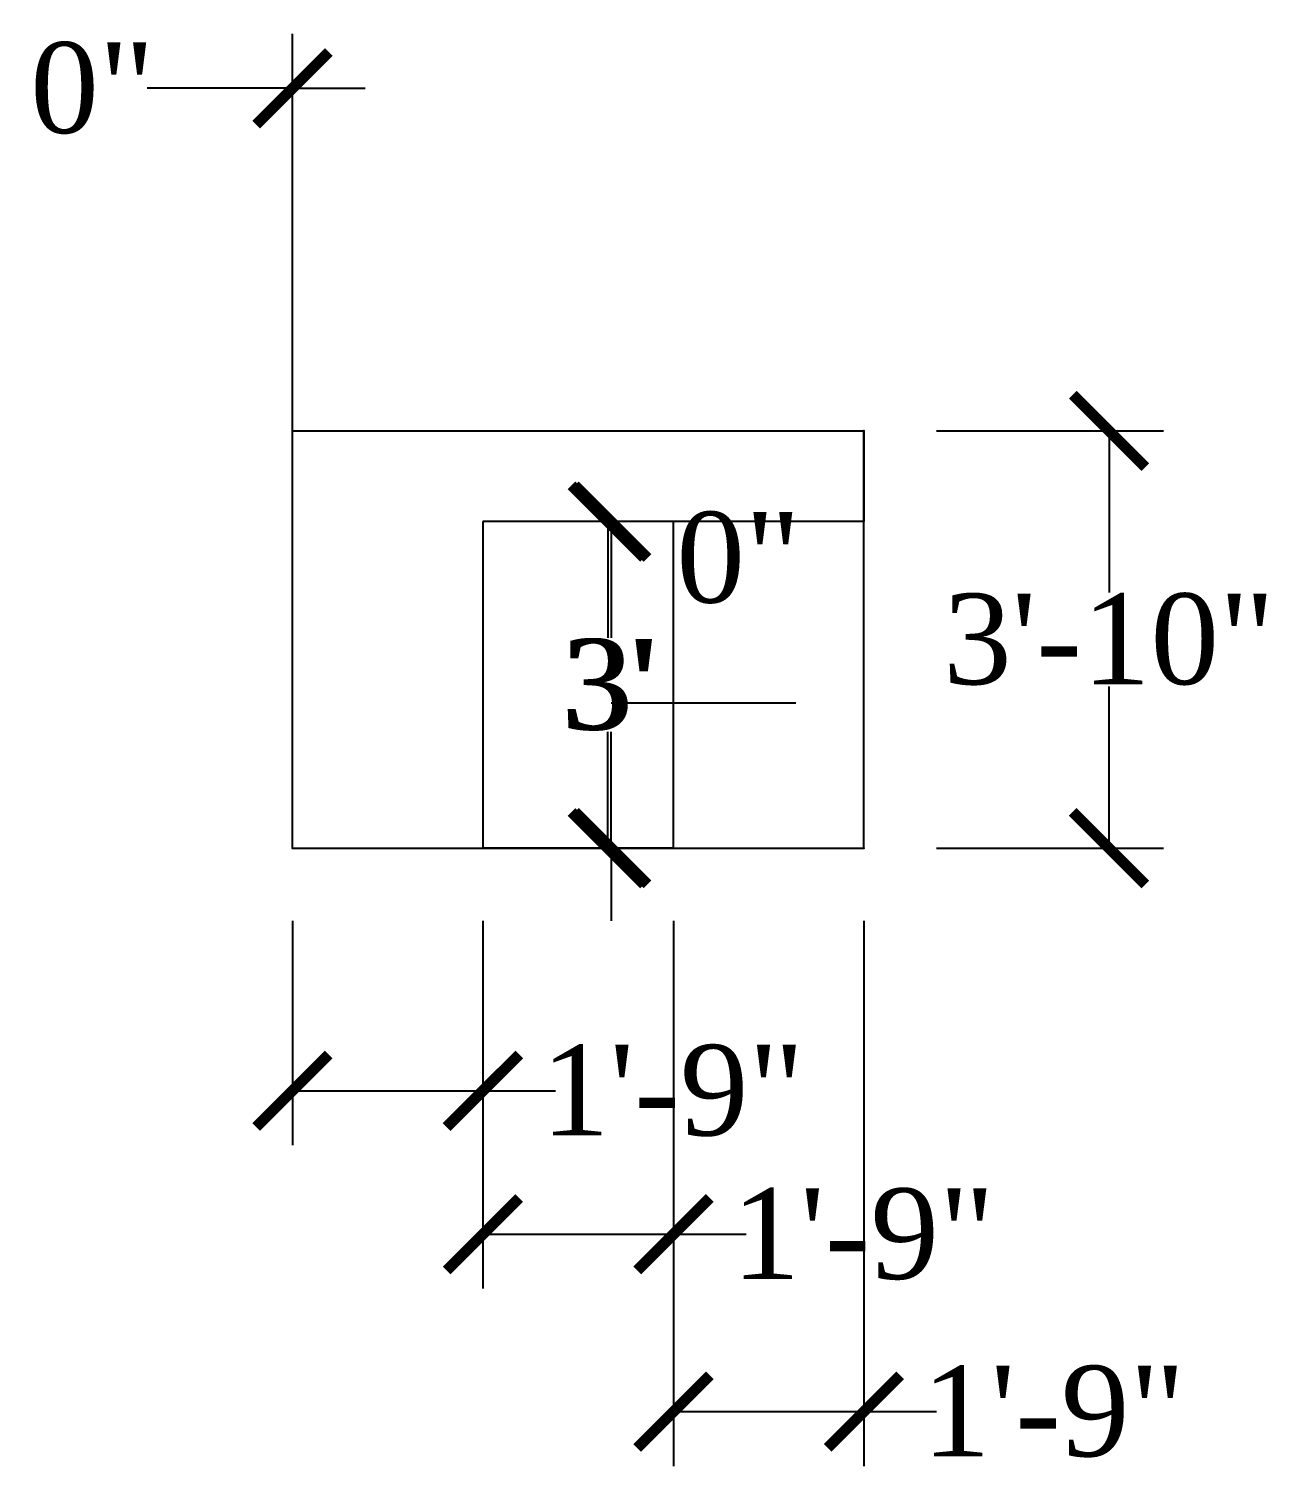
# Model space of a CAD drawing. Header units: inches. Extents: x -864 to 7238, y 1071 to 2315.
# Drawn here: x 3197.1 to 3335, y 1284 to 1443 of the extents above; entities that cross this region are included whole.
import ezdxf

# ---------------------------------------------------------------- set-up
doc = ezdxf.new("R2010")
doc.units = ezdxf.units.IN
doc.layers.add('Label', color=7, linetype='Continuous', plot=False)
doc.styles.get("Standard").update_dxf_attribs({"font": 'times.ttf'})
doc.dimstyles.new('ISO-25$0', dxfattribs={"dimtxt": 10, "dimasz": 8, "dimexe": 6, "dimexo": 8, "dimgap": 0.09, "dimtad": 0, "dimtih": 1, "dimtoh": 1, "dimdec": 0, "dimzin": 0, "dimlunit": 3, "dimtxsty": 'Standard', "dimblk": 'ARCHTICK', "dimcen": 5.09, "dimadec": 0, "dimazin": 0, "dimtfac": 1, "dimtdec": 0, "dimtmove": 0, "dimatfit": 3, "dimldrblk": 'ARCHTICK', "dimfxl": 1, "dimarcsym": 0})

# ---------------------------------------------------------------- blocks, each defined once
blk = doc.blocks.new('_ArchTick')
at = {"color": 0, "linetype": 'ByBlock', "const_width": 0.15}
blk.add_lwpolyline([(-0.5, -0.5), (0.5, 0.5)], dxfattribs=at)
blk = doc.blocks.new('*D62')
at = {"color": 0, "lineweight": -2}
for p, q in [((3226.14, 1344.65), (3226.14, 1319.9)), ((3247.14, 1344.65), (3247.14, 1319.9)), ((3226.14, 1325.9), (3247.14, 1325.9)), ((3247.14, 1325.9), (3255.14, 1325.9))]:
    blk.add_line(p, q, dxfattribs=at)
at = {"layer": 'Label', "color": 0}
for p in [(3226.14, 1352.65), (3247.14, 1352.65), (3247.14, 1325.9)]:
    blk.add_point(p, dxfattribs=at)
at = {"color": 0, "lineweight": -2, "xscale": 8, "yscale": 8, "zscale": 8, "rotation": 180}
blk.add_blockref('_ArchTick', (3226.14, 1325.9), dxfattribs=at)
at = {"color": 0, "lineweight": -2, "xscale": 8, "yscale": 8, "zscale": 8}
blk.add_blockref('_ArchTick', (3247.14, 1325.9), dxfattribs=at)
at = {"color": 0, "insert": (3268.06, 1325.9), "char_height": 10, "attachment_point": 5}
blk.add_mtext('1\'-9"', dxfattribs=at)
blk = doc.blocks.new('*D63')
at = {"color": 0, "lineweight": -2}
for p, q in [((3247.14, 1344.65), (3247.14, 1304.08)), ((3268.14, 1344.65), (3268.14, 1304.08)), ((3247.14, 1310.08), (3268.14, 1310.08)), ((3268.14, 1310.08), (3276.14, 1310.08))]:
    blk.add_line(p, q, dxfattribs=at)
at = {"layer": 'Label', "color": 0}
for p in [(3247.14, 1352.65), (3268.14, 1352.65), (3268.14, 1310.08)]:
    blk.add_point(p, dxfattribs=at)
at = {"color": 0, "lineweight": -2, "xscale": 8, "yscale": 8, "zscale": 8, "rotation": 180}
blk.add_blockref('_ArchTick', (3247.14, 1310.08), dxfattribs=at)
at = {"color": 0, "lineweight": -2, "xscale": 8, "yscale": 8, "zscale": 8}
blk.add_blockref('_ArchTick', (3268.14, 1310.08), dxfattribs=at)
at = {"color": 0, "insert": (3289.06, 1310.08), "char_height": 10, "attachment_point": 5}
blk.add_mtext('1\'-9"', dxfattribs=at)
blk = doc.blocks.new('*D64')
at = {"color": 0, "lineweight": -2}
for p, q in [((3268.14, 1344.65), (3268.14, 1284.52)), ((3289.14, 1344.65), (3289.14, 1284.52)), ((3268.14, 1290.52), (3289.14, 1290.52)), ((3289.14, 1290.52), (3297.14, 1290.52))]:
    blk.add_line(p, q, dxfattribs=at)
at = {"layer": 'Label', "color": 0}
for p in [(3268.14, 1352.65), (3289.14, 1352.65), (3289.14, 1290.52)]:
    blk.add_point(p, dxfattribs=at)
at = {"color": 0, "lineweight": -2, "xscale": 8, "yscale": 8, "zscale": 8, "rotation": 180}
blk.add_blockref('_ArchTick', (3268.14, 1290.52), dxfattribs=at)
at = {"color": 0, "lineweight": -2, "xscale": 8, "yscale": 8, "zscale": 8}
blk.add_blockref('_ArchTick', (3289.14, 1290.52), dxfattribs=at)
at = {"color": 0, "insert": (3310.06, 1290.52), "char_height": 10, "attachment_point": 5}
blk.add_mtext('1\'-9"', dxfattribs=at)
blk = doc.blocks.new('*D65')
at = {"color": 0, "lineweight": -2}
for p, q in [((3297.14, 1398.65), (3322.16, 1398.65)), ((3316.16, 1398.65), (3316.16, 1380.83)), ((3316.16, 1352.65), (3316.16, 1370.48)), ((3297.14, 1352.65), (3322.16, 1352.65))]:
    blk.add_line(p, q, dxfattribs=at)
at = {"layer": 'Label', "color": 0}
for p in [(3289.14, 1398.65), (3289.14, 1352.65), (3316.16, 1352.65)]:
    blk.add_point(p, dxfattribs=at)
at = {"color": 0, "lineweight": -2, "xscale": 8, "yscale": 8, "zscale": 8}
for p, rotation in [((3316.16, 1398.65), 90), ((3316.16, 1352.65), 270)]:
    blk.add_blockref('_ArchTick', p, dxfattribs=dict(at, rotation=rotation))
at = {"color": 0, "insert": (3316.16, 1375.65), "char_height": 10, "attachment_point": 5}
blk.add_mtext('3\'-10"', dxfattribs=at)
blk = doc.blocks.new('*D66')
at = {"color": 0, "lineweight": -2}
for p, q in [((3260.14, 1388.65), (3254.9, 1388.65)), ((3260.9, 1388.65), (3260.9, 1375.83)), ((3260.9, 1352.65), (3260.9, 1365.48)), ((3260.14, 1352.65), (3254.9, 1352.65))]:
    blk.add_line(p, q, dxfattribs=at)
at = {"layer": 'Label', "color": 0}
for p in [(3268.14, 1388.65), (3260.9, 1352.65), (3268.14, 1352.65)]:
    blk.add_point(p, dxfattribs=at)
at = {"color": 0, "lineweight": -2, "xscale": 8, "yscale": 8, "zscale": 8}
for p, rotation in [((3260.9, 1388.65), 90), ((3260.9, 1352.65), 270)]:
    blk.add_blockref('_ArchTick', p, dxfattribs=dict(at, rotation=rotation))
at = {"color": 0, "insert": (3260.9, 1370.65), "char_height": 10, "attachment_point": 5}
blk.add_mtext("3'", dxfattribs=at)
blk = doc.blocks.new('*D67')
at = {"color": 0, "lineweight": -2}
for p, q in [((3260.14, 1388.65), (3255.28, 1388.65)), ((3261.28, 1388.65), (3261.28, 1375.83)), ((3261.28, 1352.65), (3261.28, 1365.48)), ((3234.14, 1352.65), (3267.28, 1352.65))]:
    blk.add_line(p, q, dxfattribs=at)
at = {"layer": 'Label', "color": 0}
for p in [(3268.14, 1388.65), (3226.14, 1352.65), (3261.28, 1352.65)]:
    blk.add_point(p, dxfattribs=at)
at = {"color": 0, "lineweight": -2, "xscale": 8, "yscale": 8, "zscale": 8}
for p, rotation in [((3261.28, 1388.65), 90), ((3261.28, 1352.65), 270)]:
    blk.add_blockref('_ArchTick', p, dxfattribs=dict(at, rotation=rotation))
at = {"color": 0, "insert": (3261.28, 1370.65), "char_height": 10, "attachment_point": 5}
blk.add_mtext("3'", dxfattribs=at)
blk = doc.blocks.new('*D68')
at = {"color": 0, "lineweight": -2}
for p, q in [((3281.63, 1368.65), (3261.28, 1368.65)), ((3261.28, 1352.65), (3261.28, 1360.65)), ((3234.14, 1352.65), (3267.28, 1352.65)), ((3234.14, 1352.65), (3267.28, 1352.65)), ((3261.28, 1352.65), (3261.28, 1344.65))]:
    blk.add_line(p, q, dxfattribs=at)
at = {"layer": 'Label', "color": 0}
for p in [(3226.14, 1352.65), (3226.14, 1352.65, 19.32), (3261.28, 1352.65)]:
    blk.add_point(p, dxfattribs=at)
at = {"color": 0, "lineweight": -2, "xscale": 8, "yscale": 8, "zscale": 8}
for rotation in [90, 270]:
    blk.add_blockref('_ArchTick', (3261.28, 1352.65), dxfattribs=dict(at, rotation=rotation))
at = {"color": 0, "insert": (3275.32, 1384.65), "char_height": 10, "attachment_point": 5}
blk.add_mtext('0"', dxfattribs=at)
blk = doc.blocks.new('*D69')
at = {"color": 0, "lineweight": -2}
for p, q in [((3226.14, 1360.65), (3226.14, 1442.43)), ((3226.14, 1360.65), (3226.14, 1442.43)), ((3226.14, 1436.43), (3210.14, 1436.43)), ((3226.14, 1436.43), (3234.14, 1436.43))]:
    blk.add_line(p, q, dxfattribs=at)
at = {"layer": 'Label', "color": 0}
for p in [(3226.14, 1436.43), (3226.14, 1352.65, 48), (3226.14, 1352.65)]:
    blk.add_point(p, dxfattribs=at)
at = {"color": 0, "lineweight": -2, "xscale": 8, "yscale": 8, "zscale": 8, "rotation": 180}
blk.add_blockref('_ArchTick', (3226.14, 1436.43), dxfattribs=at)
at = {"color": 0, "lineweight": -2, "xscale": 8, "yscale": 8, "zscale": 8}
blk.add_blockref('_ArchTick', (3226.14, 1436.43), dxfattribs=at)
at = {"color": 0, "insert": (3204.1, 1436.43), "char_height": 10, "attachment_point": 5}
blk.add_mtext('0"', dxfattribs=at)

msp = doc.modelspace()

# ---------------------------------------------------------------- linework, layer by layer
for p, q in [((3226.14, 1352.65), (3226.14, 1398.65)), ((3226.14, 1398.65), (3247.14, 1398.65)), ((3247.14, 1398.65), (3268.14, 1398.65)), ((3268.14, 1398.65), (3289.14, 1398.65)), ((3289.14, 1398.65), (3289.14, 1388.65)), ((3289.14, 1352.65), (3289.14, 1398.65)), ((3289.14, 1388.65), (3247.14, 1388.65)), ((3247.14, 1388.65), (3247.14, 1352.65)), ((3268.14, 1352.65), (3268.14, 1388.65)), ((3226.14, 1352.65), (3247.14, 1352.65)), ((3247.14, 1352.65), (3268.14, 1352.65)), ((3268.14, 1352.65), (3247.14, 1352.65)), ((3247.14, 1352.65), (3289.14, 1352.65)), ((3268.14, 1352.65), (3289.14, 1352.65))]:
    msp.add_line(p, q)

# ---------------------------------------------------------------- dimensions: what is measured, and where the dimension line sits
for base, p1, p2, picture, middle in [((3226.14109044, 1436.42612474), (3226.14109044, 1352.65393591, 48), (3226.14109044, 1352.65393591), '*D69', (3204.10300104, 1436.42612474)), ((3247.14, 1325.9), (3226.14, 1352.65), (3247.14, 1352.65), '*D62', (3268.06, 1325.9)), ((3268.14, 1310.08), (3247.14, 1352.65), (3268.14, 1352.65), '*D63', (3289.06, 1310.08)), ((3289.14, 1290.52), (3268.14, 1352.65), (3289.14, 1352.65), '*D64', (3310.06, 1290.52))]:
    dim = msp.add_linear_dim(base=base, p1=p1, p2=p2, dimstyle='ISO-25$0')
    dim.commit()
    dim.dimension.update_dxf_attribs({"geometry": picture, "text_midpoint": middle})
for base, p1, p2, picture, middle in [((3316.16, 1352.65), (3289.14, 1398.65), (3289.14, 1352.65), '*D65', (3316.16, 1375.65)), ((3261.28, 1352.65), (3268.14, 1388.65), (3226.14, 1352.65), '*D67', (3261.28, 1370.65)), ((3260.9, 1352.65), (3268.14, 1388.65), (3268.14, 1352.65), '*D66', (3260.9, 1370.65))]:
    dim = msp.add_linear_dim(base=base, p1=p1, p2=p2, angle=90, dimstyle='ISO-25$0')
    dim.commit()
    dim.dimension.update_dxf_attribs({"geometry": picture, "text_midpoint": middle})
dim = msp.add_linear_dim(base=(3261.27999245, 1352.65393591), p1=(3226.14109044, 1352.65393591), p2=(3226.14109044, 1352.65393591, 19.32120792), angle=90, dimstyle='ISO-25$0', override={"dimtmove": 1})
dim.commit()
dim.dimension.update_dxf_attribs({"geometry": '*D68', "text_midpoint": (3275.31808185, 1384.65393591)})

doc.saveas('drawing.dxf')
